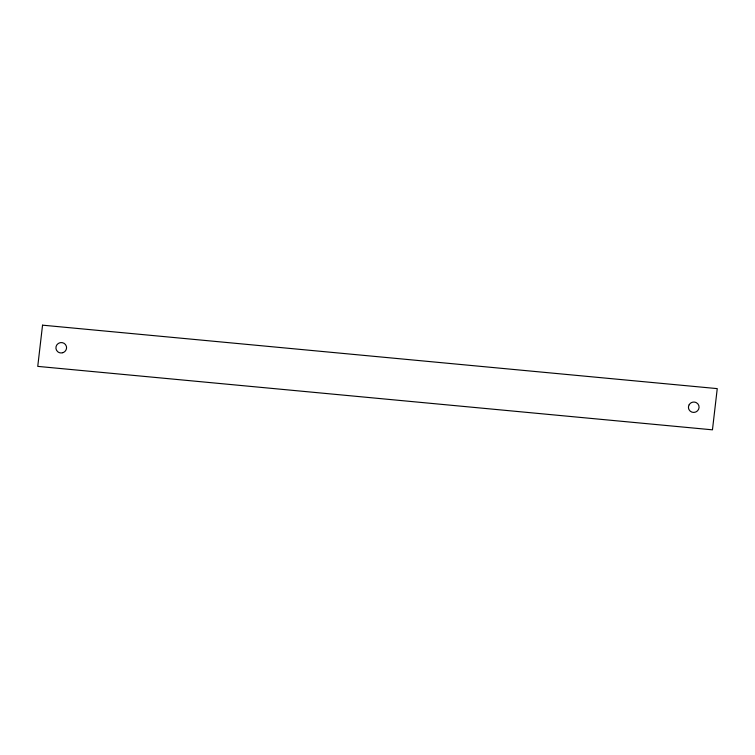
<?xml version="1.0" encoding="UTF-8"?>
<svg xmlns="http://www.w3.org/2000/svg" width="755" height="755" viewBox="0 0 755 755"><rect width="100%" height="100%" fill="white"/><g stroke="black" fill="none" stroke-linecap="round" stroke-linejoin="round"><path stroke-width="1.13" d="M42.544 325.169L37.75 366.383L712.456 429.831L717.25 388.617L42.544 325.169M62.731 352.698A5.332 5.172 -17.6 0 0 65.27 351.047A5.294 5.143 -17.6 0 0 66.327 346.205A5.332 5.172 -17.6 0 0 58.333 343.44A5.332 5.172 -17.6 0 0 57.767 351.745A5.294 5.143 -17.6 0 0 62.731 352.698M689.145 404.793A5.294 5.134 -17.6 0 0 689.06 409.71A5.294 5.134 -17.6 0 0 697.469 410.88A5.294 5.134 -17.6 0 0 696.393 402.708A5.294 5.134 -17.6 0 0 691.316 402.689A5.294 5.134 -17.6 0 0 689.192 404.784"/></g></svg>
